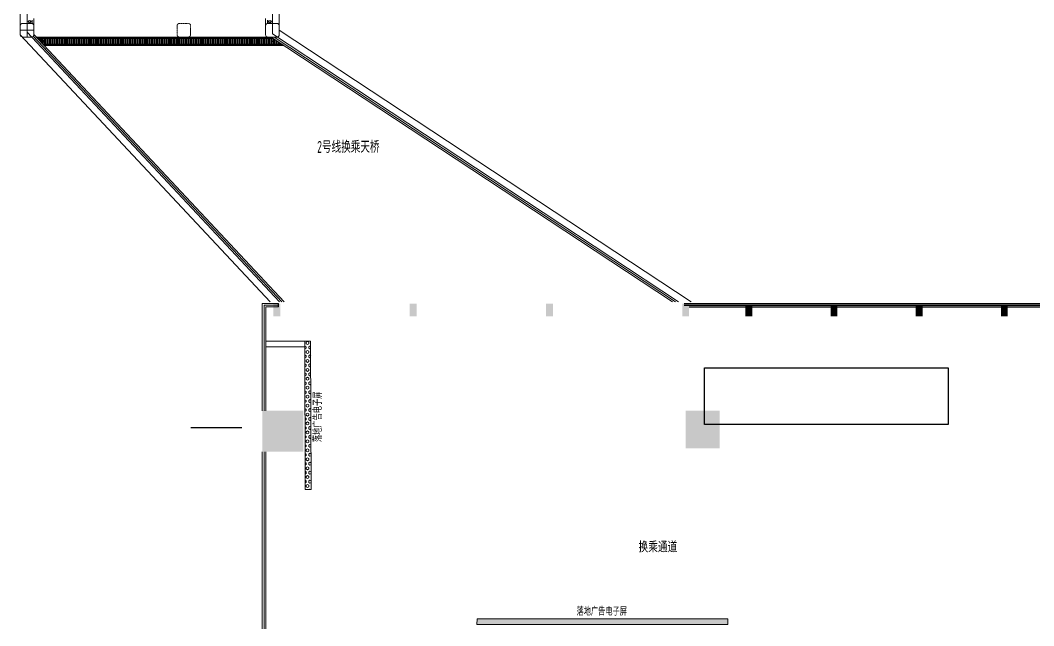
# Model space of a CAD drawing. Header units: millimetres. Extents: x 395197 to 699875, y 745 to 708816.
# Drawn here: x 420997 to 480476, y 515532 to 551091 of the extents above; entities that cross this region are included whole.
import ezdxf

# ---------------------------------------------------------------- set-up
doc = ezdxf.new("R2010")
doc.units = ezdxf.units.MM
doc.linetypes.add('HIDDEN', pattern=[0.375, 0.25, -0.125])
for name, color, linetype, lineweight in [('0-导向定位-悬挂', 30, 'Continuous', 9), ('4', 4, 'Continuous', 9), ('C-NAME', 13, 'Continuous', 9), ('建-柱-平面-混凝土柱', 6, 'Continuous', 9), ('建-柱－混凝土柱－平面', 7, 'Continuous', 5), ('建-窗扇', 252, 'Continuous', 9), ('龙阳路站平剖面图0625$0$A-STRS', 50, 'Continuous', 9)]:
    doc.layers.add(name, color=color, linetype=linetype, lineweight=lineweight)
for name, color, linetype in [('C-DIMS', 4, 'Continuous'), ('ZX-铺地', 253, 'Continuous'), ('建-楼面', 2, 'Continuous'), ('龙阳路站平剖面图0625$0$0P-FE-FH-V', 3, 'Continuous'), ('龙阳路站平剖面图0625$0$A-HATCH', 9, 'Continuous'), ('龙阳路站平剖面图0625$0$A-WALL-FINI', 95, 'Continuous')]:
    doc.layers.add(name, color=color, linetype=linetype)
doc.styles.add('_HZTXT', font='txt1.shx', dxfattribs={"width": 0.7, "bigfont": 'HZTXT.shx'})
doc.styles.add('ECADI', font='hzs.shx', dxfattribs={"width": 0.7, "bigfont": 'hztxt.shx'})

# ---------------------------------------------------------------- blocks, each defined once
blk = doc.blocks.new('_FZH')
blk.add_solid([(-0.5, -0.5), (0.5, -0.5), (-0.5, 0.5), (0.5, 0.5)])

msp = doc.modelspace()

# ---------------------------------------------------------------- hatches: boundary and pattern name
at = {"layer": '0-导向定位-悬挂', "ltscale": 0.01}
h = msp.add_hatch(dxfattribs=at)
h.set_pattern_fill('HEX', color=8, scale=700, angle=90, style=0)
h.set_pattern_definition([(90, (795744.85, -248845.9), (-151.554446, -1e-09), [87.5, -175]), (210, (795744.85, -248845.9), (75.777223, -131.25), [87.5, -175]), (150, (795744.85, -248758.4), (-75.777223, -131.25), [87.5, -175])])
h.paths.add_polyline_path([(438064, 523540), (438040, 532254), (437690, 532254), (437714, 523540)])
h = msp.add_hatch(dxfattribs=at)
h.set_pattern_fill('HEX', color=8, scale=700, angle=179.83968, style=0)
h.set_pattern_definition([(179.839679, (1229901.33, 871466.42), (-0.42407, -151.553852), [87.5, -175]), (299.839679, (1229901.33, 871466.42), (131.46152, 75.409672), [87.5, -175]), (239.839679, (1229813.83, 871466.66), (131.037452, -76.14418), [87.5, -175])])
h.paths.add_polyline_path([(462517, 515948), (447803, 515948), (447802, 515598), (462516, 515598)])
at = {"layer": '龙阳路站平剖面图0625$0$A-HATCH'}
h = msp.add_hatch(dxfattribs=at)
h.set_pattern_fill('ANSI32', color=252, scale=30, angle=45, style=0)
h.set_pattern_definition([(90, (-387239.58, 171386.65), (-142.875, 1e-07), []), (90, (-387191.96, 171434.27), (-142.875, 1e-07), [])])
h.paths.add_polyline_path([(436381, 549664), (435805, 550044), (421997, 550044), (422352, 549664)])

# ---------------------------------------------------------------- linework, layer by layer
at = {"ltscale": 50, "elevation": 0}
msp.add_lwpolyline([(460248, 534254), (534053, 534254)], dxfattribs=at)
at = {"layer": '0-导向定位-悬挂', "ltscale": 0.01, "elevation": 0}
for points in [[(435403, 532254), (437690, 532254), (437690, 531904), (435403, 531904)], [(438064, 523540), (438040, 532254), (437690, 532254), (437714, 523540)], [(462517, 515948), (447803, 515948), (447802, 515598), (462516, 515598)]]:
    msp.add_lwpolyline(points, close=True, dxfattribs=at)
at = {"layer": '4', "color": 252, "elevation": 0}
for points in [[(459637, 534554), (435798, 550289), (435798, 585315), (438227, 601400)], [(460363, 534554), (436198, 550504), (436198, 585285), (438636, 601430)], [(435665, 534554), (420998, 550234), (420998, 585285), (423263, 600283)], [(436212, 534554), (421398, 550392), (421398, 585255), (423672, 600314)], [(421397, 550904), (421397, 550104)], [(421697, 550899), (421697, 551104)], [(421797, 550703), (421797, 551204)], [(435398, 550703), (435398, 551204)], [(435498, 550899), (435498, 551104)], [(420997, 550504), (421797, 550504)], [(436486, 534554), (421797, 550258)], [(436349, 534554), (421761, 550150)], [(421941, 550104), (422408, 549604)], [(459274, 534554), (435714, 550104)], [(435805, 550044), (436472, 549604)], [(459455, 534554), (435896, 550104)]]:
    msp.add_lwpolyline(points, dxfattribs=at)
at = {"layer": 'C-DIMS'}
msp.add_line((434003, 527154, 0), (431003, 527154, 0), dxfattribs=at)
at = {"layer": 'ZX-铺地', "linetype": 'ByBlock', "elevation": 0}
msp.add_lwpolyline([(461153, 530677), (475453, 530677), (475453, 527354), (461153, 527354)], close=True, dxfattribs=at)
at = {"layer": '建-柱－混凝土柱－平面', "color": 252, "elevation": 0}
for points in [[(421137, 550104), (421658, 550104, 0.414214), (421797, 550244), (421797, 550765, 0.414214), (421658, 550904), (421137, 550904, 0.414214), (420997, 550765), (420997, 550244, 0.414214)], [(435537, 550104), (436058, 550104, 0.414214), (436197, 550244), (436197, 550765, 0.414214), (436058, 550904), (435537, 550904, 0.414214), (435397, 550765), (435397, 550244, 0.414214)]]:
    msp.add_lwpolyline(points, format="xyb", close=True, dxfattribs=at)
at = {"layer": '建-楼面', "elevation": 0}
for points in [[(436153, 534254), (436153, 534454)], [(459953, 534454), (534053, 534454)], [(459953, 534354), (534053, 534354)]]:
    msp.add_lwpolyline(points, dxfattribs=at)
at = {"layer": '建-窗扇', "color": 252, "ltscale": 50, "elevation": 0}
for points in [[(436153, 534454), (435203, 534454), (435203, 528154)], [(436153, 534354), (435303, 534354), (435303, 528154)], [(436153, 534254), (435403, 534254), (435403, 528154)], [(435203, 525754), (435203, 515354)], [(435303, 525754), (435303, 515354)], [(435403, 525754), (435403, 515354)]]:
    msp.add_lwpolyline(points, dxfattribs=at)
at = {"layer": '龙阳路站平剖面图0625$0$0P-FE-FH-V', "color": 252}
for centre, radius in [((421548, 551004, 0), 75), ((435648, 551004, 0), 75), ((422398, 549854, 0), 50), ((435798, 549854, 0), 50)]:
    msp.add_circle(centre, radius, dxfattribs=at)
at = {"layer": '龙阳路站平剖面图0625$0$A-STRS', "color": 252, "linetype": 'HIDDEN', "elevation": 0}
msp.add_lwpolyline([(430337, 550104), (430858, 550104, 0.414214), (430997, 550244), (430997, 550765, 0.414214), (430858, 550904), (430337, 550904, 0.414214), (430197, 550765), (430197, 550244, 0.414214)], format="xyb", close=True, dxfattribs=at)
at = {"layer": '龙阳路站平剖面图0625$0$A-WALL-FINI', "color": 252}
for p, q in [((421941, 550104, 0), (435714, 550104, 0)), ((421997, 550044, 0), (435805, 550044, 0)), ((436381, 549664, 0), (422352, 549664, 0)), ((436472, 549604, 0), (422408, 549604, 0))]:
    msp.add_line(p, q, dxfattribs=at)

# ---------------------------------------------------------------- block references
at = {"layer": '建-柱-平面-混凝土柱'}
for p, xscale, yscale, zscale, rotation in [((436053, 534079, 0), 749.9999999999012, 400.0000000410833, 400.0000000412252, 270.0000000000571), ((444053, 534079, 0), 749.9999999989456, 400.0000000410833, 400.0000000412179, 270.0000000000499), ((452053, 534079, 0), 749.9999999999012, 400.0000000410833, 400.0000000412252, 270.0000000000571), ((460053, 534079, 0), 749.9999999999012, 400.0000000410833, 400.0000000412252, 270.0000000000571), ((463753, 534004, 0), 599.9999999997611, 399.9999999999866, 399.9999999999997, 270.0000000000468), ((468753, 534004, 0), 599.9999999997611, 399.9999999999866, 399.9999999999997, 270.0000000000468), ((473753, 534004, 0), 599.9999999997611, 399.9999999999866, 399.9999999999997, 270.0000000000468), ((478753, 534004, 0), 599.9999999997611, 399.9999999999866, 399.9999999999997, 270.0000000000468), ((436403, 526954, 0), 2400.00000000005, 2400.00000000005, 2400.00000000005, 359.9999999999996), ((436403, 526954, 0), 2399.99999999992, 2399.99999999992, 2399.999999999921, 359.9999999999996), ((461048, 527054, 0), 2200.000000000148, 1999.999999999933, 1999.999999999999, 90.0000000000564)]:
    msp.add_blockref('_FZH', p, dxfattribs=dict(at, xscale=xscale, yscale=yscale, zscale=zscale, rotation=rotation))
at = {"layer": '建-柱-平面-混凝土柱', "extrusion": (-4.98168e-09, 1.90807e-10, 1), "xscale": 2400.000000000472, "yscale": 2400.000000000472, "zscale": 2400.000000000472, "rotation": 359.9999999999996}
msp.add_blockref('_FZH', (436403, 526954, 0), dxfattribs=at)

# ---------------------------------------------------------------- texts
at = {"layer": '0-导向定位-悬挂', "style": '_HZTXT', "width": 0.7}
msp.add_text('落地广告电子屏', height=448, rotation=90, dxfattribs=at).set_placement((438693, 526320, 0))
msp.add_text('落地广告电子屏', height=448, dxfattribs=at).set_placement((453641, 516132, 0))
at = {"layer": 'C-NAME', "style": 'ECADI', "width": 0.7}
msp.add_text('2号线换乘天桥', height=700, dxfattribs=at).set_placement((438418, 543303, 0))
at = {"layer": 'C-NAME', "color": 252, "style": 'ECADI', "width": 0.7}
msp.add_text('换乘通道', height=650, dxfattribs=at).set_placement((457283, 519835, 0))

doc.saveas('drawing.dxf')
